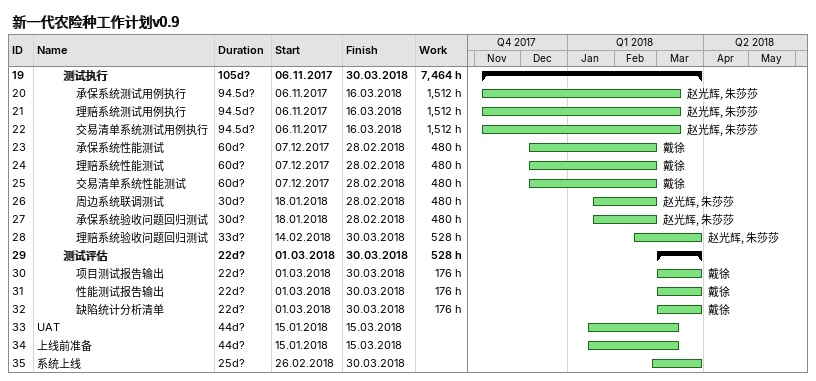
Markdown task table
新一代农险种工作计划v0.9

| ID | Level | Task | Duration | Start | Finish | Resources | Work (h) |
|---|---|---|---|---|---|---|---|
| 19 | 3 | **测试执行** | 105d? | 2017-11-06 | 2018-03-30 |  | 7464 |
| 20 | 4 | 承保系统测试用例执行 | 94.5d? | 2017-11-06 | 2018-03-16 | 赵光辉, 朱莎莎 | 1512 |
| 21 | 4 | 理赔系统测试用例执行 | 94.5d? | 2017-11-06 | 2018-03-16 | 赵光辉, 朱莎莎 | 1512 |
| 22 | 4 | 交易清单系统测试用例执行 | 94.5d? | 2017-11-06 | 2018-03-16 | 赵光辉, 朱莎莎 | 1512 |
| 23 | 4 | 承保系统性能测试 | 60d? | 2017-12-07 | 2018-02-28 | 戴徐 | 480 |
| 24 | 4 | 理赔系统性能测试 | 60d? | 2017-12-07 | 2018-02-28 | 戴徐 | 480 |
| 25 | 4 | 交易清单系统性能测试 | 60d? | 2017-12-07 | 2018-02-28 | 戴徐 | 480 |
| 26 | 4 | 周边系统联调测试 | 30d? | 2018-01-18 | 2018-02-28 | 赵光辉, 朱莎莎 | 480 |
| 27 | 4 | 承保系统验收问题回归测试 | 30d? | 2018-01-18 | 2018-02-28 | 赵光辉, 朱莎莎 | 480 |
| 28 | 4 | 理赔系统验收问题回归测试 | 33d? | 2018-02-14 | 2018-03-30 | 赵光辉, 朱莎莎 | 528 |
| 29 | 3 | **测试评估** | 22d? | 2018-03-01 | 2018-03-30 |  | 528 |
| 30 | 4 | 项目测试报告输出 | 22d? | 2018-03-01 | 2018-03-30 | 戴徐 | 176 |
| 31 | 4 | 性能测试报告输出 | 22d? | 2018-03-01 | 2018-03-30 | 戴徐 | 176 |
| 32 | 4 | 缺陷统计分析清单 | 22d? | 2018-03-01 | 2018-03-30 | 戴徐 | 176 |
| 33 | 1 | UAT | 44d? | 2018-01-15 | 2018-03-15 |  |  |
| 34 | 1 | 上线前准备 | 44d? | 2018-01-15 | 2018-03-15 |  |  |
| 35 | 1 | 系统上线 | 25d? | 2018-02-26 | 2018-03-30 |  |  |
